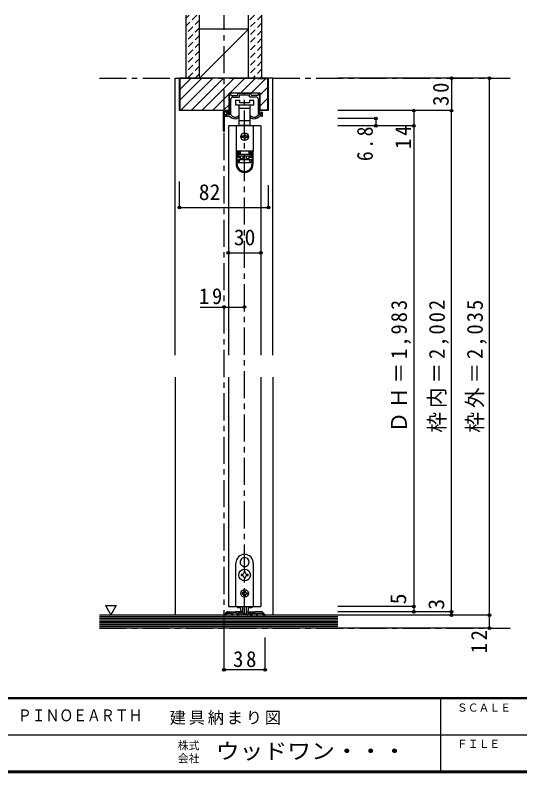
# Model space of a CAD drawing. Units: millimetres at full size, sheet at 1:5; details may follow other scales. Extents: x -973 to 977, y -718 to 696.
# Drawn here: x 82 to 548, y -701 to -2 of the extents above; entities that cross this region are included whole.
import ezdxf
from ezdxf.enums import TextEntityAlignment as Align

# ---------------------------------------------------------------- set-up
doc = ezdxf.new("R2010")
doc.units = ezdxf.units.MM
doc.header["$LTSCALE"] = 5
doc.header["$PDMODE"] = 32
doc.header["$PDSIZE"] = 2.5
doc.linetypes.add('CHAIN1', pattern=[8, 5, -1, 1, -1])
doc.linetypes.add('DASHED1', pattern=[1.8, 1.2, -0.6])
for name, color, linetype in [('0-1_通り芯', 4, 'CHAIN1'), ('0-2_柱', 3, 'Continuous'), ('0-3_仕上げ', 2, 'Continuous'), ('0-4_枠', 3, 'Continuous'), ('0-6_扉', 6, 'Continuous'), ('0-7_金物', 7, 'Continuous'), ('0-A_文字', 7, 'Continuous'), ('0-B_寸法', 7, 'Continuous'), ('0-C_ハッチ', 4, 'DASHED1'), ('F-0_補助線', 7, 'Continuous'), ('F-1_枠', 6, 'Continuous'), ('F-A_文字', 7, 'Continuous')]:
    doc.layers.add(name, color=color, linetype=linetype)
doc.styles.add('ＭＳ ゴシック', font='')
doc.styles.get('ＭＳ ゴシック').set_extended_font_data('MS Gothic')

msp = doc.modelspace()

# ---------------------------------------------------------------- linework, layer by layer
at = {"layer": '0-1_通り芯'}
for p, q in [((275.139, -576), (275.139, -2.5)), ((160.139, -60.5), (539.139, -60.5)), ((294.139, -555.5), (294.139, -74.5)), ((160.139, -567.5), (539.139, -567.5))]:
    msp.add_line(p, q, dxfattribs=at)
at = {"layer": '0-2_柱', "color": 7}
msp.add_line((297.639, -15.5), (252.639, -60.5), dxfattribs=at)
at = {"layer": '0-2_柱'}
for p, q in [((297.639, -15.5), (252.639, -15.5)), ((297.639, -60.5), (252.639, -60.5))]:
    msp.add_line(p, q, dxfattribs=at)
at = {"layer": '0-3_仕上げ'}
for p, q in [((240.139, -60.5), (240.139, -2.5)), ((252.639, -60.5), (252.639, -2.5)), ((297.639, -60.5), (297.639, -2.5)), ((310.139, -60.5), (310.139, -2.5)), ((380.139, -555.5), (160.139, -555.5)), ((380.139, -567.5), (160.139, -567.5))]:
    msp.add_line(p, q, dxfattribs=at)
at = {"layer": '0-3_仕上げ', "color": 7}
for p, q in [((380.139, -557), (160.139, -557)), ((380.139, -558.5), (160.139, -558.5)), ((380.139, -560), (160.139, -560)), ((380.139, -561.5), (160.139, -561.5)), ((380.139, -563), (160.139, -563)), ((380.139, -564.5), (160.139, -564.5)), ((380.139, -566), (160.139, -566))]:
    msp.add_line(p, q, dxfattribs=at)
at = {"layer": '0-4_枠', "color": 4}
for p, q in [((230.139, -60.5), (234.139, -60.5)), ((230.139, -316), (230.139, -60.5)), ((320.139, -60.5), (316.139, -60.5)), ((320.139, -316), (320.139, -60.5)), ((230.139, -336), (230.139, -555.5)), ((320.139, -336), (320.139, -555.5))]:
    msp.add_line(p, q, dxfattribs=at)
at = {"layer": '0-4_枠'}
for p, q in [((316.139, -60.5), (234.139, -60.5)), ((234.139, -90.5), (234.139, -60.5)), ((244.139, -61), (234.639, -61)), ((234.639, -90), (234.639, -61)), ((244.139, -61), (244.139, -60.5)), ((306.139, -61), (306.139, -60.5)), ((306.139, -61), (315.639, -61)), ((315.639, -90), (315.639, -61)), ((316.139, -90.5), (316.139, -60.5)), ((279.739, -90.5), (279.739, -74.5)), ((279.739, -90.5), (234.139, -90.5)), ((234.639, -90), (279.739, -90)), ((315.639, -90), (308.539, -90)), ((316.139, -90.5), (308.539, -90.5))]:
    msp.add_line(p, q, dxfattribs=at)
msp.add_lwpolyline([(308.539, -90.5), (308.539, -74.5), (279.739, -74.5)], dxfattribs=at)
at = {"layer": '0-6_扉'}
for p, q in [((309.139, -104.5), (279.139, -104.5)), ((279.139, -104.5), (279.139, -316)), ((309.139, -104.5), (309.139, -316)), ((279.139, -336), (279.139, -547.5)), ((309.139, -336), (309.139, -547.5)), ((279.139, -547.5), (309.139, -547.5))]:
    msp.add_line(p, q, dxfattribs=at)
at = {"layer": '0-7_金物'}
for p, q in [((280.139, -93.8), (280.139, -75)), ((280.639, -74.5), (280.839, -74.5)), ((281.339, -76), (281.339, -75)), ((281.839, -76.5), (287.489, -76.5)), ((287.989, -76), (287.989, -75)), ((288.489, -74.5), (299.789, -74.5)), ((289.489, -77.7), (289.489, -76.3)), ((289.789, -76), (293.839, -76)), ((293.839, -76), (294.139, -75.7)), ((294.139, -75.7), (294.439, -76)), ((294.439, -76), (298.489, -76)), ((298.789, -77.7), (298.789, -76.3)), ((300.289, -76), (300.289, -75)), ((306.439, -76.5), (300.789, -76.5)), ((306.939, -76), (306.939, -75)), ((307.639, -74.5), (307.439, -74.5)), ((308.139, -93.8), (308.139, -75)), ((281.339, -94.123), (281.339, -80)), ((283.339, -78), (289.189, -78)), ((302.639, -81.2), (298.639, -81.2)), ((304.939, -78), (299.089, -78)), ((306.939, -94.123), (306.939, -80)), ((275.039, -90.7), (279.639, -90.7)), ((288.889, -88.2), (294.139, -88.2)), ((294.139, -88.2), (299.389, -88.2)), ((299.389, -88.2), (299.389, -85.2)), ((299.389, -99.8), (299.389, -88.2)), ((274.539, -109.2), (274.539, -91.2)), ((275.539, -94.2), (275.539, -92.2)), ((275.539, -109.2), (275.539, -95.8)), ((275.839, -94.5), (276.639, -94.5)), ((275.839, -95.5), (277.339, -95.5)), ((276.039, -91.7), (278.639, -91.7)), ((277.639, -95.2), (277.639, -92.3)), ((278.139, -95.5), (280.438, -95.5)), ((278.839, -93.8), (278.839, -92.7)), ((279.139, -92.2), (279.139, -93.3)), ((279.639, -94.3), (279.339, -94.3)), ((288.639, -96.583), (288.639, -96)), ((299.639, -96.583), (299.639, -96)), ((310.139, -95.5), (307.84, -95.5)), ((308.639, -94.3), (308.939, -94.3)), ((309.439, -93.8), (309.439, -92.7)), ((310.639, -95), (310.639, -92.3)), ((302.039, -104.5), (286.239, -104.5)), ((286.239, -104.5), (286.239, -127.8)), ((294.139, -99.8), (288.889, -99.8)), ((288.889, -99.8), (288.889, -104.2)), ((288.889, -104.2), (290.139, -104.2)), ((290.139, -104.2), (290.139, -104.5)), ((298.139, -104.2), (290.139, -104.2)), ((299.389, -99.8), (294.139, -99.8)), ((298.139, -104.2), (299.389, -104.2)), ((298.139, -104.5), (298.139, -104.2)), ((299.389, -104.2), (299.389, -99.8)), ((302.039, -104.5), (302.039, -127.8)), ((292.639, -114), (291.639, -114)), ((291.639, -115), (292.639, -115)), ((293.639, -112), (293.639, -113)), ((293.639, -116), (293.639, -117)), ((294.639, -113), (294.639, -112)), ((294.639, -117), (294.639, -116)), ((296.639, -114), (295.639, -114)), ((295.639, -115), (296.639, -115)), ((302.039, -127.8), (286.239, -127.8)), ((286.239, -127.8), (286.239, -127.9)), ((287.239, -127.9), (286.239, -127.9)), ((286.239, -127.9), (286.239, -139.6)), ((289.939, -127.9), (287.239, -127.9)), ((287.239, -139.6), (287.239, -127.9)), ((288.039, -128.9), (288.039, -133.6)), ((288.039, -128.9), (289.939, -128.9)), ((288.039, -132.6), (289.939, -132.6)), ((288.239, -130), (288.239, -130.5)), ((290.139, -130), (288.239, -130)), ((288.239, -130.5), (300.039, -130.5)), ((288.239, -132.5), (288.239, -130.5)), ((300.039, -132.5), (288.239, -132.5)), ((289.239, -127.9), (289.239, -127.8)), ((289.939, -127.9), (289.939, -128.9)), ((289.939, -132.6), (289.939, -133.6)), ((290.139, -130), (290.139, -127.8)), ((290.139, -134.5), (290.139, -132.5)), ((292.639, -132.5), (292.639, -135.5)), ((295.639, -132.5), (295.639, -135.5)), ((298.139, -127.8), (298.139, -130)), ((300.039, -130), (298.139, -130)), ((301.039, -127.9), (298.339, -127.9)), ((298.339, -128.9), (298.339, -127.9)), ((298.339, -129.9), (298.339, -128.9)), ((298.339, -128.9), (300.239, -128.9)), ((300.239, -129.9), (298.339, -129.9)), ((299.039, -127.8), (299.039, -127.9)), ((300.039, -130.5), (300.039, -130)), ((300.039, -130.5), (300.039, -132.5)), ((300.239, -133.6), (300.239, -128.9)), ((301.039, -127.9), (301.039, -139.6)), ((302.039, -127.9), (301.039, -127.9)), ((302.039, -127.8), (302.039, -127.9)), ((302.039, -139.6), (302.039, -127.9)), ((289.939, -133.6), (288.039, -133.6)), ((288.239, -135.5), (289.239, -135.5)), ((289.239, -135.5), (299.039, -135.5)), ((289.239, -135.5), (289.239, -138.5)), ((299.039, -138.5), (289.239, -138.5)), ((289.939, -133.6), (289.939, -135.5)), ((295.639, -134.5), (298.139, -134.5)), ((300.239, -133.6), (298.339, -133.6)), ((298.339, -135.5), (298.339, -133.6)), ((299.039, -135.5), (300.039, -135.5)), ((300.039, -135.5), (300.039, -138.5)), ((294.04, -502.351), (294.139, -502.45)), ((294.238, -502.351), (294.139, -502.45)), ((286.139, -547.5), (286.139, -507.5)), ((290.497, -508.489), (290.632, -508.525)), ((290.596, -508.66), (290.632, -508.525)), ((297.782, -508.489), (297.647, -508.525)), ((297.683, -508.66), (297.647, -508.525)), ((302.139, -507.5), (302.139, -547.5)), ((294.639, -516.3), (294.639, -515.35)), ((290.989, -518), (290.989, -519)), ((291.939, -518), (290.989, -518)), ((290.989, -519), (291.939, -519)), ((293.639, -520.7), (293.639, -521.65)), ((293.639, -521.65), (294.639, -521.65)), ((294.639, -521.65), (294.639, -520.7)), ((291.739, -535), (291.739, -536)), ((292.339, -535), (291.739, -535)), ((291.739, -536), (292.339, -536)), ((293.639, -533.1), (293.639, -533.7)), ((293.639, -533.1), (294.639, -533.1)), ((293.639, -537.3), (293.639, -537.9)), ((294.639, -533.1), (294.639, -533.7)), ((294.639, -537.3), (294.639, -537.9)), ((295.939, -535), (296.539, -535)), ((296.539, -536), (295.939, -536)), ((296.539, -535), (296.539, -536)), ((294.639, -537.9), (293.639, -537.9)), ((286.139, -547.5), (302.139, -547.5)), ((287.539, -547.5), (287.539, -548.7)), ((290.672, -548.7), (287.539, -548.7)), ((290.639, -550.921), (290.639, -547.5)), ((292.639, -554.121), (292.639, -547.5)), ((295.639, -547.5), (295.639, -554.121)), ((300.739, -548.7), (297.607, -548.7)), ((297.639, -550.921), (297.639, -547.5)), ((300.739, -547.5), (300.739, -548.7)), ((292.939, -554.421), (295.339, -554.421))]:
    msp.add_line(p, q, dxfattribs=at)
at = {"layer": '0-7_金物', "color": 3}
for p, q in [((277.564, -552.793), (275.198, -555.159)), ((276.939, -555.5), (275.339, -555.5)), ((277.139, -554.914), (278.354, -553.7)), ((277.139, -555.3), (277.139, -554.914)), ((278.271, -552.5), (284.839, -552.5)), ((278.354, -553.7), (282.139, -553.7)), ((282.139, -555.2), (282.139, -553.7)), ((282.439, -555.5), (282.839, -555.5)), ((283.139, -555.2), (283.139, -553.7)), ((290.911, -552.5), (285.439, -552.5)), ((288.739, -555.5), (287.439, -555.5)), ((290.539, -553.7), (288.139, -553.7)), ((288.139, -553.7), (288.139, -554.7)), ((288.739, -554.7), (288.139, -554.7)), ((291.039, -554.2), (291.039, -555.2)), ((291.064, -552.524), (292.193, -552.888)), ((296.939, -555.5), (291.339, -555.5)), ((292.539, -553.364), (292.539, -554.4)), ((292.839, -554.7), (295.439, -554.7)), ((295.739, -553.364), (295.739, -554.4)), ((297.215, -552.524), (296.086, -552.888)), ((297.239, -554.2), (297.239, -555.2)), ((297.368, -552.5), (302.839, -552.5)), ((297.739, -553.7), (300.139, -553.7)), ((299.539, -554.7), (300.139, -554.7)), ((299.539, -555.5), (300.839, -555.5)), ((300.139, -553.7), (300.139, -554.7)), ((301.139, -555.2), (301.139, -553.7)), ((301.139, -553.7), (305.139, -553.7)), ((310.008, -552.5), (303.439, -552.5)), ((305.139, -555.2), (305.139, -553.7)), ((305.839, -555.5), (305.439, -555.5)), ((306.139, -553.7), (309.925, -553.7)), ((306.139, -555.2), (306.139, -553.7)), ((311.139, -554.914), (309.925, -553.7)), ((310.715, -552.793), (313.081, -555.159)), ((311.139, -555.3), (311.139, -554.914)), ((311.339, -555.5), (312.939, -555.5))]:
    msp.add_line(p, q, dxfattribs=at)
at = {"layer": '0-7_金物'}
for points in [[(285.639, -85.2), (294.139, -85.2), (302.639, -85.2), (302.639, -81.2)], [(298.639, -81.2), (298.639, -83.2), (289.639, -83.2), (289.639, -81.2), (285.639, -81.2), (285.639, -85.2)], [(288.889, -85.2), (288.889, -88.2), (288.889, -99.8)], [(289.939, -128.9), (289.939, -129.9), (288.039, -129.9)], [(298.139, -132.5), (298.139, -134.5), (298.139, -135.5)], [(298.339, -133.6), (298.339, -132.6), (300.239, -132.6)], [(289.239, -138.5), (288.239, -138.5), (288.239, -135.5)], [(290.139, -135.5), (290.139, -134.5), (292.639, -134.5)], [(300.039, -138.5), (299.039, -138.5), (299.039, -135.5)], [(294.639, -515.35), (293.639, -515.35), (293.639, -516.3)], [(296.339, -519), (297.289, -519), (297.289, -518), (296.339, -518)]]:
    msp.add_lwpolyline(points, dxfattribs=at)
at = {"layer": '0-7_金物', "color": 3}
for points in [[(287.139, -555.2), (287.139, -553.7), (283.139, -553.7)], [(284.839, -552.5), (285.139, -552.8), (285.439, -552.5)], [(303.439, -552.5), (303.139, -552.8), (302.839, -552.5)]]:
    msp.add_lwpolyline(points, dxfattribs=at)
at = {"layer": '0-7_金物'}
for centre, radius in [((294.139, -114.5), 3.5), ((294.139, -518.5), 5.35), ((294.139, -535.5), 3.5)]:
    msp.add_circle(centre, radius, dxfattribs=at)
for centre, radius, start, end in [((280.639, -75), 0.5, 90, 180), ((280.839, -75), 0.5, 0, 90), ((281.839, -76), 0.5, 180, 270), ((287.489, -76), 0.5, 270, 0), ((288.489, -75), 0.5, 90, 180), ((289.789, -76.3), 0.3, 90, 180), ((298.489, -76.3), 0.3, 0, 90), ((299.789, -75), 0.5, 0, 90), ((300.789, -76), 0.5, 180, 270), ((306.439, -76), 0.5, 270, 0), ((307.439, -75), 0.5, 90, 180), ((307.639, -75), 0.5, 0, 90), ((283.339, -80), 2, 90, 180), ((289.189, -77.7), 0.3, 270, 0), ((299.089, -77.7), 0.3, 180, 270), ((304.939, -80), 2, 0, 90), ((275.039, -91.2), 0.5, 90, 180), ((279.639, -91.2), 0.5, 0, 90), ((276.039, -92.2), 0.5, 90, 180), ((275.839, -94.2), 0.3, 180, 270), ((275.839, -95.8), 0.3, 90, 180), ((277.139, -94.5), 0.5, 0, 180), ((277.339, -95.2), 0.3, 270, 0), ((278.239, -92.3), 0.6, 0, 180), ((278.139, -95), 0.5, 180, 270.00019), ((278.639, -92.2), 0.5, 0, 90), ((278.839, -92.5), 0.2, 270, 90), ((279.339, -93.8), 0.5, 180, 270), ((279.139, -93.5), 0.2, 90, 270), ((279.639, -93.7), 0.5, 180, 0), ((279.639, -93.8), 0.5, 270, 0), ((282.139, -94.448), 2, 211.73927, 220.92587), ((285.539, -91.5), 6.5, 220.92587, 292.44644), ((281.639, -94.123), 0.3, 180, 213.92311), ((285.539, -91.5), 5, 213.92311, 301.89079), ((287.639, -96.583), 1, 292.44644, 0), ((288.339, -96), 0.3, 0, 121.89079), ((299.939, -96), 0.3, 58.10921, 180), ((300.639, -96.583), 1, 180, 247.55356), ((302.739, -91.5), 5, 238.10921, 326.07689), ((302.739, -91.5), 6.5, 247.55356, 319.07413), ((306.639, -94.123), 0.3, 326.07689, 0), ((306.139, -94.448), 2, 319.07413, 328.26073), ((308.639, -93.8), 0.5, 180, 270), ((308.939, -93.8), 0.5, 270, 0), ((309.439, -92.5), 0.2, 90, 270), ((310.039, -92.3), 0.6, 0, 180), ((310.139, -95), 0.5, 269.99981, 0), ((275.039, -109.2), 0.5, 180, 0), ((294.139, -112), 0.5, 90, 180), ((294.139, -112), 0.5, 0, 90), ((291.639, -114.5), 0.5, 90, 180), ((291.639, -114.5), 0.5, 180, 270), ((292.639, -113), 1, 270, 0), ((292.639, -116), 1, 0, 90), ((294.139, -117), 0.5, 180, 270), ((294.139, -117), 0.5, 270, 0), ((295.639, -113), 1, 180, 270), ((295.639, -116), 1, 90, 180), ((296.639, -114.5), 0.5, 0, 90), ((296.639, -114.5), 0.5, 270, 0), ((294.139, -139.6), 7.9, 180, 0), ((294.139, -139.6), 6.9, 180, 0), ((294.139, -507.5), 8, 0, 180), ((294.139, -506.5), 4.15, 91.3645, 208.6355), ((294.139, -506.5), 4.15, 331.3645, 88.6355), ((294.139, -506.5), 4.15, 211.3645, 328.6355), ((291.939, -516.3), 1.7, 270, 0), ((296.339, -516.3), 1.7, 180, 270), ((291.939, -520.7), 1.7, 0, 90), ((296.339, -520.7), 1.7, 90, 180), ((292.339, -533.7), 1.3, 270, 0), ((292.339, -537.3), 1.3, 0, 90), ((295.939, -533.7), 1.3, 180, 270), ((295.939, -537.3), 1.3, 90, 180), ((292.639, -550.921), 2, 180, 264.78409), ((295.639, -550.921), 2, 275.21591, 0), ((292.439, -553.112), 0.2, 0, 84.78409), ((292.939, -554.121), 0.3, 180, 270), ((295.339, -554.121), 0.3, 270, 0), ((295.839, -553.112), 0.2, 95.21591, 180)]:
    msp.add_arc(centre, radius, start, end, dxfattribs=at)
at = {"layer": '0-7_金物', "color": 3}
for centre, radius, start, end in [((275.339, -555.3), 0.2, 135, 270), ((276.939, -555.3), 0.2, 270, 0), ((278.271, -553.5), 1, 90, 135), ((282.439, -555.2), 0.3, 180, 270), ((282.839, -555.2), 0.3, 270, 0), ((287.439, -555.2), 0.3, 180, 270), ((288.739, -555.1), 0.4, 0, 90), ((288.739, -555.1), 0.4, 270, 0), ((290.539, -554.2), 0.5, 0, 90), ((290.911, -553), 0.5, 72.1213, 90), ((291.339, -555.2), 0.3, 180, 270), ((292.039, -553.364), 0.5, 0, 72.1213), ((292.839, -554.4), 0.3, 180, 270), ((295.439, -554.4), 0.3, 270, 0), ((296.239, -553.364), 0.5, 107.8787, 180), ((296.939, -555.2), 0.3, 270, 0), ((297.368, -553), 0.5, 90, 107.8787), ((297.739, -554.2), 0.5, 90, 180), ((299.539, -555.1), 0.4, 90, 180), ((299.539, -555.1), 0.4, 180, 270), ((300.839, -555.2), 0.3, 270, 0), ((305.439, -555.2), 0.3, 180, 270), ((305.839, -555.2), 0.3, 270, 0), ((310.008, -553.5), 1, 45, 90), ((311.339, -555.3), 0.2, 180, 270), ((312.939, -555.3), 0.2, 270, 45)]:
    msp.add_arc(centre, radius, start, end, dxfattribs=at)
at = {"layer": '0-A_文字'}
for p, q in [((165.704, -546.686), (175.704, -546.686)), ((165.704, -546.686), (170.704, -555.347)), ((175.704, -546.686), (170.704, -555.347))]:
    msp.add_line(p, q, dxfattribs=at)
at = {"layer": '0-B_寸法', "color": 4}
for p, q in [((520.139, -60.5), (380.139, -60.5)), ((485.139, -60.5), (485.139, -90.5)), ((520.139, -555.5), (520.139, -60.5)), ((485.139, -90.5), (380.139, -90.5)), ((450.139, -90.5), (450.139, -104.5)), ((485.139, -552.5), (485.139, -90.5)), ((415.139, -97.7), (380.139, -97.7)), ((415.139, -97.7), (415.139, -104.5)), ((450.139, -104.5), (380.139, -104.5)), ((450.139, -104.5), (450.139, -547.5)), ((234.139, -179.804), (234.139, -155.746)), ((316.139, -179.804), (316.139, -159.246)), ((234.139, -179.804), (316.139, -179.804)), ((279.139, -221.5), (309.139, -221.5)), ((253.139, -271.5), (294.139, -271.5)), ((450.139, -547.5), (380.139, -547.5)), ((450.139, -547.5), (450.139, -552.5)), ((485.139, -552.5), (380.139, -552.5)), ((520.139, -555.5), (380.139, -555.5)), ((485.139, -555.5), (485.139, -552.5)), ((520.139, -567.5), (520.139, -555.5)), ((520.139, -567.5), (380.139, -567.5)), ((275.139, -606), (275.139, -576)), ((313.139, -606), (313.139, -576)), ((313.139, -606), (275.139, -606))]:
    msp.add_line(p, q, dxfattribs=at)
at = {"layer": '0-B_寸法'}
for p in [(485.139, -60.5), (520.139, -60.5), (450.139, -90.5), (485.139, -90.5), (415.139, -97.7), (415.139, -104.5), (450.139, -104.5), (234.139, -179.804), (316.139, -179.804), (279.139, -221.5), (309.139, -221.5), (275.139, -271.5), (294.139, -271.5), (450.139, -547.5), (450.139, -552.5), (485.139, -552.5), (485.139, -555.5), (520.139, -555.5), (520.139, -567.5), (275.139, -606), (313.139, -606)]:
    msp.add_point(p, dxfattribs=at)
at = {"layer": '0-C_ハッチ'}
for p, q in [((250.036, -2.5), (240.139, -12.397)), ((242.965, -2.5), (240.139, -5.326)), ((252.639, -6.968), (240.139, -19.468)), ((310.244, -2.5), (297.639, -15.105)), ((303.173, -2.5), (297.639, -8.034)), ((310.139, -9.676), (297.639, -22.176)), ((252.639, -14.039), (240.139, -26.539)), ((310.139, -16.747), (297.639, -29.247)), ((252.639, -21.11), (240.139, -33.61)), ((310.139, -23.818), (297.639, -36.318)), ((252.639, -28.181), (240.139, -40.681)), ((310.139, -30.889), (297.639, -43.389)), ((252.639, -35.252), (240.139, -47.752)), ((310.139, -37.96), (297.639, -50.46)), ((252.639, -42.323), (240.139, -54.823)), ((310.139, -45.031), (297.639, -57.531)), ((252.639, -49.394), (241.533, -60.5)), ((310.139, -52.102), (301.742, -60.5)), ((252.639, -56.465), (248.605, -60.5)), ((310.139, -59.173), (308.813, -60.5))]:
    msp.add_line(p, q, dxfattribs=at)
at = {"layer": '0-C_ハッチ', "linetype": 'Continuous'}
for p, q in [((234.639, -70.771), (244.911, -60.5)), ((234.639, -80.671), (254.81, -60.5)), ((235.21, -90), (264.71, -60.5)), ((245.109, -90), (274.609, -60.5)), ((255.008, -90), (284.508, -60.5)), ((280.408, -74.5), (294.408, -60.5)), ((290.307, -74.5), (304.307, -60.5)), ((300.207, -74.5), (313.707, -61)), ((308.539, -76.067), (315.639, -68.967)), ((264.908, -90), (279.739, -75.169)), ((308.539, -85.967), (315.639, -78.867)), ((274.807, -90), (279.739, -85.068)), ((315.639, -88.766), (314.405, -90))]:
    msp.add_line(p, q, dxfattribs=at)
at = {"layer": 'F-1_枠'}
for p, q in [((976.653, -631.667), (-973.347, -631.667)), ((976.653, -632.5), (-973.347, -632.5)), ((474.986, -632.5), (474.986, -699.167)), ((1.653, -665.833), (974.986, -665.834)), ((976.653, -699.167), (-973.347, -699.167)), ((976.653, -700), (-973.347, -700)), ((976.653, -700.833), (-973.347, -700.833))]:
    msp.add_line(p, q, dxfattribs=at)

# ---------------------------------------------------------------- texts
at = {"layer": '0-B_寸法', "style": 'ＭＳ ゴシック'}
for s, p in [('82', (251.852, -177.304)), ('30', (284.139, -219))]:
    msp.add_text(s, height=14.66, dxfattribs=at).set_placement(p, align=Align.BOTTOM_LEFT)
for s, p in [('5', (447.639, -545.5)), ('3', (482.639, -550.5))]:
    msp.add_text(s, height=14.66, rotation=90, dxfattribs=at).set_placement(p, align=Align.BOTTOM_LEFT)
at = {"layer": '0-B_寸法', "char_height": 14.66, "attachment_point": 7, "rotation": 90, "style": 'ＭＳ ゴシック'}
for s, insert in [('\\T1.27;\\W0.95;30', (482.639, -86.125)), ('\\T1.27;\\W0.9;6.8', (412.639, -137)), ('\\T1.27;\\W0.95;14', (447.639, -125.75)), ('\\T1.19;\\W0.95;ＤＨ＝1,983', (447.639, -387.25)), ('\\T1.19;\\W0.95;枠内＝2,002', (482.639, -387.25)), ('\\T1.19;\\W0.95;枠外＝2,035', (517.639, -387.25)), ('\\T1.27;\\W0.95;12', (517.639, -590.75))]:
    msp.add_mtext(s, dxfattribs=dict(at, insert=insert))
at = {"layer": '0-B_寸法', "char_height": 14.66, "attachment_point": 7, "style": 'ＭＳ ゴシック'}
for s, insert in [('\\T1.27;\\W0.95;19', (252.014, -269)), ('\\T1.27;\\W0.95;38', (283.514, -603.5))]:
    msp.add_mtext(s, dxfattribs=dict(at, insert=insert))
at = {"layer": 'F-0_補助線', "style": 'ＭＳ ゴシック', "width": 0.85}
msp.add_text('ＰＩＮＯＥＡＲＴＨ', height=11, dxfattribs=at).set_placement((84.986, -656.667), align=Align.BOTTOM_LEFT)
at = {"layer": 'F-0_補助線', "insert": (224.986, -656.667), "char_height": 11, "attachment_point": 7, "style": 'ＭＳ ゴシック'}
msp.add_mtext('\\T1.17;建具納まり図', dxfattribs=at)
at = {"layer": 'F-A_文字', "style": 'ＭＳ ゴシック'}
for s, p in [('ＳＣＡＬＥ', (489.986, -646.667)), ('株式', (232.486, -681.5)), ('ＦＩＬＥ', (489.986, -680)), ('会社', (232.486, -693.5))]:
    msp.add_text(s, height=7.331, dxfattribs=at).set_placement(p, align=Align.BOTTOM_LEFT)
at = {"layer": 'F-A_文字', "style": 'ＭＳ ゴシック', "width": 1.1}
msp.add_text('ウッドワン・・・', height=14.66, dxfattribs=at).set_placement((267.486, -692.5), align=Align.BOTTOM_LEFT)

doc.saveas('drawing.dxf')
